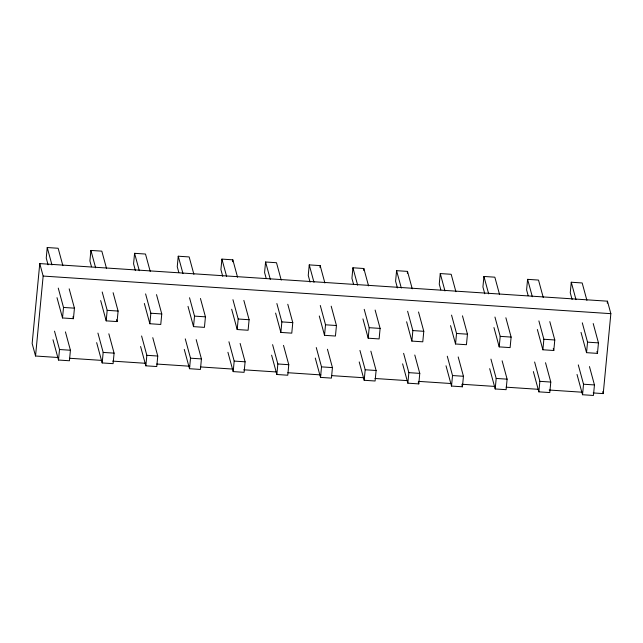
<?xml version="1.0" encoding="UTF-8"?>
<svg xmlns="http://www.w3.org/2000/svg" width="643" height="643" viewBox="0 0 643 643"><rect width="100%" height="100%" fill="white"/><g stroke="black" fill="none" stroke-linecap="round" stroke-linejoin="round"><path stroke-width="0.96" d="M593.224 392.945L603.238 393.604L610.85 313.663L607.458 301.181L39.762 263.59L32.15 343.531L35.542 356.013L58.569 357.54M35.542 356.013L43.153 276.064L39.762 263.59M62.877 265.655L58.159 248.262L47.236 247.539L46.24 258.06L48.072 264.82M65.433 331.884L70.425 350.242L69.42 360.763L58.505 360.04L59.51 349.519L54.518 331.161M69.179 288.844L74.435 308.166L73.431 318.687L62.516 317.964L63.512 307.442L58.264 288.12M106.553 268.541L101.827 251.148L90.904 250.432L89.907 260.945L91.483 266.749M108.844 333.805L114.092 353.136L113.096 363.657L102.173 362.933L103.177 352.412L97.929 333.09M113.112 292.702L118.103 311.059L117.098 321.58L106.183 320.857L107.18 310.336L102.197 291.978M150.221 271.434L145.495 254.041L134.58 253.318L133.575 263.839L135.416 270.607M152.777 337.671L157.76 356.029L156.763 366.542L145.84 365.819L146.845 355.306L141.597 335.976M156.522 294.623L161.771 313.953L160.766 324.466L149.851 323.742L150.856 313.229L145.599 293.899M193.889 274.328L189.163 256.935L178.248 256.211L177.243 266.732L178.818 272.528M196.179 339.592L201.428 358.915L200.431 369.436L189.516 368.712L190.513 358.191L185.264 338.869M200.447 298.481L205.438 316.838L204.434 327.359L193.519 326.636L194.524 316.115L189.532 297.757M237.556 277.221L232.83 259.828L221.915 259.105L220.911 269.626L222.751 276.386M232.645 261.741L232.83 259.828M240.112 343.45L245.104 361.808L244.099 372.329L233.184 371.606L234.181 361.085L228.932 341.763M243.858 300.41L249.106 319.732L248.102 330.253L237.187 329.529L238.191 319.008L232.943 299.686M281.224 280.115L276.498 262.722L265.583 261.998L264.578 272.511L266.154 278.315M283.515 345.379L288.771 364.702L287.767 375.223L276.852 374.499L277.848 363.978L272.6 344.656M287.791 304.268L292.774 322.625L291.777 333.146L280.854 332.423L281.859 321.902L276.868 303.544M324.892 283L320.166 265.607L309.251 264.892L308.246 275.405L310.087 282.173M319.989 267.52L320.166 265.607M327.448 349.237L332.439 367.595L331.434 378.108L320.519 377.393L321.524 366.872L316.268 347.55M331.193 306.189L336.442 325.519L335.445 336.04L324.522 335.316L325.527 324.795L320.278 305.473M368.56 285.894L363.842 268.501L352.919 267.777L351.922 278.298L353.497 284.093M363.657 270.414L363.842 268.501M370.858 351.158L376.107 370.489L375.102 381.002L364.187 380.278L365.192 369.765L359.943 350.435M375.126 310.047L380.117 328.412L379.113 338.925L368.198 338.202L369.195 327.689L364.211 309.331M412.235 288.787L407.509 271.394L396.586 270.671L395.59 281.192L397.422 287.951M407.324 273.307L407.509 271.394M414.791 355.016L419.775 373.374L418.778 383.895L407.855 383.172L408.86 372.651L403.611 353.329M418.529 311.976L423.785 331.298L422.781 341.819L411.866 341.095L412.862 330.574L407.614 311.252M455.903 291.681L451.177 274.288L440.262 273.564L439.257 284.085L440.833 289.88M458.194 356.945L463.442 376.268L462.446 386.789L451.523 386.065L452.527 375.544L447.279 356.222M462.462 315.834L467.453 334.191L466.448 344.712L455.533 343.989L456.538 333.468L451.547 315.11M499.571 294.566L494.845 277.181L483.93 276.458L482.925 286.971L484.766 293.738M502.127 360.803L507.11 379.161L506.113 389.682L495.198 388.959L496.195 378.438L490.947 359.115M505.872 317.763L511.121 337.085L510.116 347.606L499.201 346.882L500.206 336.361L494.949 317.039M543.239 297.46L538.512 280.067L527.598 279.343L526.593 289.864L528.168 295.659M545.529 362.724L550.786 382.055L549.781 392.568L538.866 391.852L539.863 381.331L534.614 362.001M549.805 321.621L554.788 339.978L553.792 350.491L542.869 349.776L543.874 339.255L538.882 320.897M586.906 300.353L582.18 282.96L571.265 282.237L570.261 292.758L572.101 299.525M589.462 366.582L594.453 384.94L593.449 395.461L582.534 394.738L583.531 384.225L578.282 364.894M593.208 323.542L598.456 342.872L597.46 353.385L586.537 352.661L587.541 342.148L582.293 322.818M607.265 303.183L607.458 301.181M43.153 276.064L610.85 313.663M63.512 307.442L74.435 308.166M107.18 310.336L118.103 311.059M150.856 313.229L161.771 313.953M194.524 316.115L205.438 316.838M238.191 319.008L249.106 319.732M281.859 321.902L292.774 322.625M325.527 324.795L336.442 325.519M369.195 327.689L380.117 328.412M412.862 330.574L423.785 331.298M456.538 333.468L467.453 334.191M500.206 336.361L511.121 337.085M543.874 339.255L554.788 339.978M587.541 342.148L598.456 342.872M59.51 349.519L70.425 350.242M103.177 352.412L114.092 353.136M146.845 355.306L157.76 356.029M190.513 358.191L201.428 358.915M234.181 361.085L245.104 361.808M277.848 363.978L288.771 364.702M321.524 366.872L332.439 367.595M365.192 369.765L376.107 370.489M408.86 372.651L419.775 373.374M452.527 375.544L463.442 376.268M496.195 378.438L507.11 379.161M539.863 381.331L550.786 382.055M583.531 384.225L594.453 384.94M69.581 358.264L101.618 360.385M112.638 361.117L145.68 363.303M156.691 364.034L189.733 366.221M200.745 366.952L232.782 369.074M243.793 369.805L275.839 371.927M287.847 372.723L320.889 374.909M331.901 375.641L363.946 377.762M374.957 378.486L406.995 380.608M419.011 381.403L451.048 383.525M462.06 384.257L495.102 386.443M506.121 387.174L538.159 389.296M549.17 390.028L582.212 392.214M596.929 351.456L597.46 353.385M602.716 391.683L603.238 393.604M571.265 282.237L575.991 299.63M581.023 332.375L586.537 352.661M577.02 374.451L582.534 394.738M553.261 348.562L553.792 350.491M527.598 279.343L532.324 296.736M537.355 329.481L542.869 349.776M533.352 371.558L538.866 391.852M483.93 276.458L488.656 293.851M493.953 327.552L499.201 346.882M489.685 368.664L495.198 388.959M440.262 273.564L444.98 290.957M450.542 325.631L455.533 343.989M461.915 384.852L462.446 386.789M446.009 365.771L451.523 386.065M396.586 270.671L401.312 288.064M406.617 321.773L411.866 341.095M418.247 381.966L418.778 383.895M402.606 363.85L407.855 383.172M352.919 267.777L357.645 285.171M362.941 318.88L368.198 338.202M359.204 361.921L364.187 380.278M309.251 264.892L313.977 282.277M319.274 315.986L324.522 335.316M315.271 358.063L320.519 377.393M265.583 261.998L270.309 279.392M275.606 313.093L280.854 332.423M271.603 355.169L276.852 374.499M221.915 259.105L226.641 276.498M231.673 309.235L237.187 329.529M227.927 352.284L233.184 371.606M178.248 256.211L182.974 273.605M188.005 306.349L193.519 326.636M184.26 349.39L189.516 368.712M134.58 253.318L139.298 270.711M144.337 303.456L149.851 323.742M140.592 346.497L145.84 365.819M116.576 319.643L117.098 321.58M90.904 250.432L95.63 267.818M100.67 300.562L106.183 320.857M96.659 342.639L102.173 362.933M72.908 316.75L73.431 318.687M47.236 247.539L51.962 264.932M57.002 297.669L62.516 317.964M52.991 339.745L58.505 360.04"/></g></svg>
